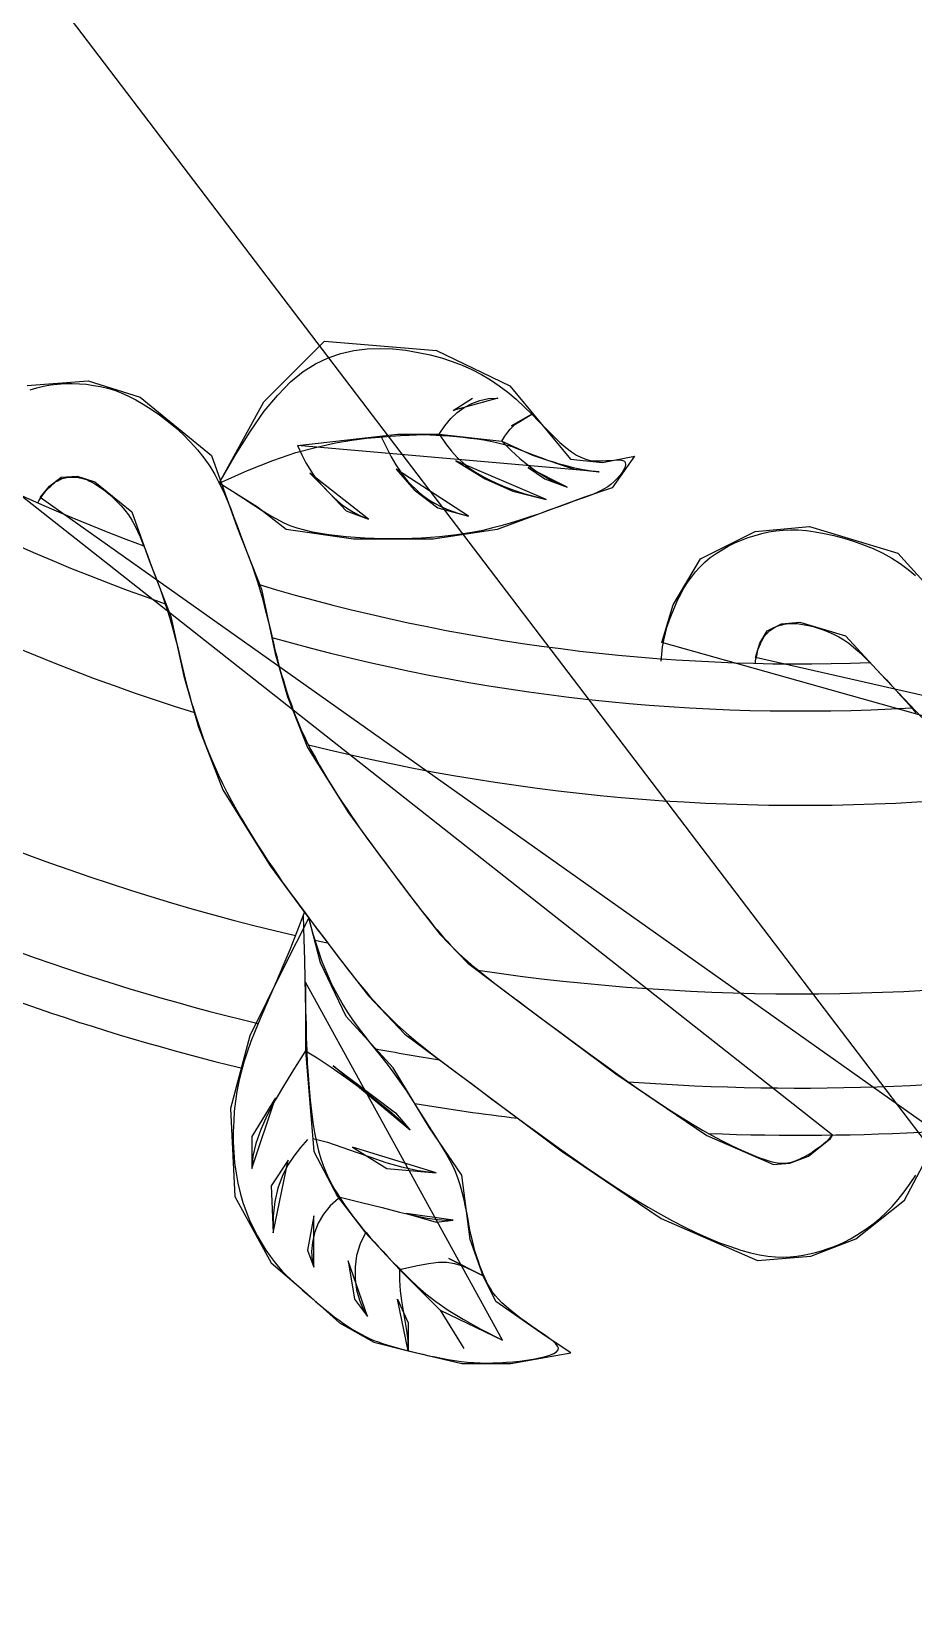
# Model space of a CAD drawing. Header units: metres. Extents: x -2293 to -1333, y 0 to 2180.
# Drawn here: x -1848 to -1806.8, y 1544.8 to 1618.2 of the extents above; entities that cross this region are included whole.
import ezdxf

# ---------------------------------------------------------------- set-up
doc = ezdxf.new("R2010")
doc.units = ezdxf.units.M
doc.layers.add('3', color=3, linetype='Continuous')

msp = doc.modelspace()

# ---------------------------------------------------------------- linework, layer by layer
at = {"layer": '3'}
msp.add_line((-2212.86, 2100), (-1412.86, 1050), dxfattribs=at)
for points in [[(-1839.24, 1597.08), (-1839.24, 1597.08), (-1838.49, 1598.4), (-1837.79, 1599.51), (-1837.14, 1600.43), (-1836.51, 1601.19), (-1835.92, 1601.8), (-1835.33, 1602.28), (-1834.75, 1602.65), (-1834.16, 1602.92), (-1833.57, 1603.13), (-1832.96, 1603.26), (-1832.34, 1603.34), (-1831.73, 1603.36), (-1831.13, 1603.34), (-1830.53, 1603.28), (-1829.96, 1603.18), (-1829.4, 1603.06), (-1828.87, 1602.92), (-1828.37, 1602.76), (-1827.9, 1602.58), (-1827.44, 1602.38), (-1827, 1602.15), (-1826.58, 1601.9), (-1826.17, 1601.62), (-1825.77, 1601.32), (-1825.38, 1600.99), (-1825.01, 1600.64), (-1824.65, 1600.29), (-1824.3, 1599.94), (-1823.96, 1599.59), (-1823.64, 1599.27), (-1823.34, 1598.98), (-1823.06, 1598.74), (-1822.8, 1598.54), (-1822.56, 1598.38), (-1822.33, 1598.27), (-1822.12, 1598.19), (-1821.92, 1598.14), (-1821.72, 1598.12), (-1821.53, 1598.11), (-1821.35, 1598.11), (-1821.16, 1598.13), (-1820.98, 1598.14), (-1820.81, 1598.15), (-1820.65, 1598.16), (-1820.52, 1598.16), (-1820.4, 1598.14), (-1820.32, 1598.1), (-1820.28, 1598.04), (-1820.27, 1597.95), (-1820.29, 1597.84), (-1820.35, 1597.72), (-1820.43, 1597.58), (-1820.54, 1597.43), (-1820.66, 1597.29), (-1820.8, 1597.15), (-1820.95, 1597.02), (-1821.1, 1596.91), (-1821.26, 1596.81), (-1821.44, 1596.71), (-1821.63, 1596.62), (-1821.85, 1596.53), (-1822.09, 1596.44), (-1822.37, 1596.34), (-1822.69, 1596.23), (-1823.04, 1596.1), (-1823.43, 1595.96), (-1823.85, 1595.81), (-1824.29, 1595.65), (-1824.74, 1595.5), (-1825.2, 1595.35), (-1825.65, 1595.21), (-1826.09, 1595.08), (-1826.53, 1594.97), (-1826.94, 1594.87), (-1827.35, 1594.79), (-1827.75, 1594.72), (-1828.16, 1594.66), (-1828.56, 1594.61), (-1828.96, 1594.57), (-1829.38, 1594.54), (-1829.8, 1594.51), (-1830.24, 1594.49), (-1830.68, 1594.48), (-1831.12, 1594.48), (-1831.57, 1594.48), (-1832.01, 1594.49), (-1832.45, 1594.51), (-1832.88, 1594.54), (-1833.31, 1594.57), (-1833.72, 1594.61), (-1834.12, 1594.66), (-1834.51, 1594.72), (-1834.89, 1594.79), (-1835.25, 1594.88), (-1835.6, 1594.98), (-1835.93, 1595.09), (-1836.25, 1595.23), (-1836.56, 1595.39), (-1836.88, 1595.57), (-1837.24, 1595.79), (-1837.64, 1596.05), (-1838.09, 1596.34), (-1838.62, 1596.69), (-1839.24, 1597.08), (-1837.16, 1600.87), (-1834.33, 1603.71), (-1829.1, 1603.26), (-1825.67, 1601.62), (-1822.84, 1598.19), (-1821.35, 1598.04), (-1819.85, 1598.34), (-1820.9, 1596.85), (-1822.24, 1596.4), (-1826.27, 1594.91), (-1829.25, 1594.46), (-1832.98, 1594.46), (-1836.12, 1594.91), (-1837.46, 1595.95), (-1839.24, 1597.08)], [(-1848.08, 1601.43), (-1847.77, 1601.52), (-1847.45, 1601.6), (-1847.12, 1601.66), (-1846.79, 1601.7), (-1846.45, 1601.72), (-1846.11, 1601.72), (-1845.77, 1601.71), (-1845.44, 1601.69), (-1845.11, 1601.64), (-1844.79, 1601.58), (-1844.47, 1601.51), (-1844.14, 1601.41), (-1843.82, 1601.29), (-1843.48, 1601.14), (-1843.14, 1600.97), (-1842.79, 1600.76), (-1842.42, 1600.53), (-1842.04, 1600.27), (-1841.67, 1599.98), (-1841.29, 1599.67), (-1840.93, 1599.34), (-1840.58, 1598.99), (-1840.26, 1598.63), (-1839.96, 1598.26), (-1839.69, 1597.87), (-1839.45, 1597.48), (-1839.24, 1597.08), (-1839.04, 1596.68), (-1838.87, 1596.28), (-1838.71, 1595.88), (-1838.56, 1595.48), (-1838.41, 1595.09), (-1838.26, 1594.7), (-1838.12, 1594.32), (-1837.98, 1593.95), (-1837.84, 1593.57), (-1837.71, 1593.21), (-1837.58, 1592.84), (-1837.46, 1592.47), (-1837.35, 1592.11), (-1837.24, 1591.74), (-1837.14, 1591.37), (-1837.05, 1591.01), (-1836.96, 1590.65), (-1836.87, 1590.29), (-1836.79, 1589.95), (-1836.71, 1589.61), (-1836.64, 1589.29), (-1836.56, 1588.98), (-1836.49, 1588.69), (-1836.41, 1588.4), (-1836.33, 1588.13), (-1836.25, 1587.86), (-1836.17, 1587.59), (-1836.08, 1587.32), (-1835.99, 1587.04), (-1835.89, 1586.77), (-1835.79, 1586.48), (-1835.68, 1586.2), (-1835.56, 1585.9), (-1835.43, 1585.59), (-1835.28, 1585.28), (-1835.13, 1584.96), (-1834.96, 1584.63), (-1834.77, 1584.28), (-1834.58, 1583.93), (-1834.37, 1583.58), (-1834.16, 1583.22), (-1833.94, 1582.87), (-1833.72, 1582.52), (-1833.5, 1582.19), (-1833.29, 1581.87), (-1833.08, 1581.56), (-1832.88, 1581.27), (-1832.69, 1580.99), (-1832.49, 1580.71), (-1832.3, 1580.45), (-1832.11, 1580.19), (-1831.92, 1579.93), (-1831.73, 1579.67), (-1831.53, 1579.41), (-1831.33, 1579.14), (-1831.13, 1578.88), (-1830.93, 1578.61), (-1830.74, 1578.35), (-1830.54, 1578.1), (-1830.36, 1577.85), (-1830.18, 1577.62), (-1830, 1577.39), (-1829.84, 1577.18), (-1829.68, 1576.97), (-1829.52, 1576.78), (-1829.37, 1576.58), (-1829.22, 1576.4), (-1829.07, 1576.22), (-1828.91, 1576.04), (-1828.76, 1575.86), (-1828.6, 1575.69), (-1828.44, 1575.51), (-1828.26, 1575.33), (-1828.08, 1575.15), (-1827.88, 1574.97), (-1827.67, 1574.78), (-1827.44, 1574.58), (-1827.19, 1574.37), (-1826.92, 1574.15), (-1826.63, 1573.92), (-1826.31, 1573.68), (-1825.98, 1573.42), (-1825.61, 1573.15), (-1825.22, 1572.86), (-1824.8, 1572.54), (-1824.36, 1572.21), (-1823.89, 1571.86), (-1823.39, 1571.49), (-1822.88, 1571.12), (-1822.36, 1570.73), (-1821.83, 1570.34), (-1821.29, 1569.95), (-1820.75, 1569.56), (-1820.21, 1569.18), (-1819.68, 1568.81), (-1819.15, 1568.45), (-1818.63, 1568.1), (-1818.12, 1567.76), (-1817.62, 1567.45), (-1817.14, 1567.15), (-1816.67, 1566.87), (-1816.22, 1566.62), (-1815.79, 1566.39), (-1815.38, 1566.19), (-1815, 1566), (-1814.64, 1565.85), (-1814.31, 1565.71), (-1814.02, 1565.59), (-1813.76, 1565.5), (-1813.53, 1565.43), (-1813.34, 1565.38), (-1813.17, 1565.35), (-1813.03, 1565.33), (-1812.9, 1565.33), (-1812.79, 1565.34), (-1812.69, 1565.35), (-1812.58, 1565.37), (-1812.48, 1565.4), (-1812.38, 1565.43), (-1812.27, 1565.47), (-1812.15, 1565.52), (-1812.03, 1565.58), (-1811.9, 1565.64), (-1811.76, 1565.72), (-1811.62, 1565.81), (-1811.46, 1565.92), (-1811.3, 1566.03), (-1811.14, 1566.15), (-1810.99, 1566.27), (-1810.86, 1566.38), (-1810.74, 1566.49), (-1810.66, 1566.58), (-1810.6, 1566.65), (-1851.38, 1598.74)], [(-1848.22, 1601.64), (-1845.37, 1601.85), (-1842.94, 1601.09), (-1839.6, 1598.36), (-1838.4, 1595.01), (-1837.27, 1592.12), (-1836.63, 1589.13), (-1836.05, 1587.1), (-1835.12, 1584.74), (-1833.21, 1581.69), (-1831.76, 1579.71), (-1830.09, 1577.5), (-1828.94, 1576.02), (-1827.64, 1574.67), (-1825.11, 1572.78), (-1820.73, 1569.5), (-1816.48, 1566.62), (-1813.36, 1565.27), (-1812.6, 1565.33), (-1811.73, 1565.66), (-1810.69, 1566.49), (-1810.6, 1566.65)], [(-1828.97, 1599.36), (-1828.97, 1599.36), (-1828.71, 1599.75), (-1828.43, 1600.09), (-1828.13, 1600.37), (-1827.8, 1600.61), (-1827.45, 1600.8), (-1827.07, 1600.93), (-1826.67, 1601.02), (-1826.24, 1601.04), (-1828.32, 1600.46), (-1827.41, 1601.04)], [(-1826.05, 1599.03), (-1826.05, 1599.03), (-1825.9, 1599.27), (-1825.77, 1599.45), (-1825.66, 1599.6), (-1825.53, 1599.72), (-1825.39, 1599.84), (-1825.2, 1599.96), (-1824.96, 1600.11), (-1824.65, 1600.29), (-1825.59, 1599.75), (-1824.65, 1600.29)], [(-1839.24, 1597.08), (-1839.24, 1597.08), (-1837.93, 1597.67), (-1836.74, 1598.14), (-1835.66, 1598.5), (-1834.69, 1598.76), (-1833.82, 1598.95), (-1833.05, 1599.08), (-1832.36, 1599.17), (-1831.76, 1599.23), (-1831.24, 1599.27), (-1830.78, 1599.3), (-1830.38, 1599.32), (-1830.03, 1599.33), (-1829.7, 1599.34), (-1829.4, 1599.33), (-1829.11, 1599.32), (-1828.81, 1599.3), (-1828.5, 1599.28), (-1828.17, 1599.25), (-1827.85, 1599.22), (-1827.52, 1599.18), (-1827.2, 1599.14), (-1826.88, 1599.09), (-1826.58, 1599.04), (-1826.3, 1598.98), (-1826.04, 1598.91), (-1825.8, 1598.85), (-1825.57, 1598.78), (-1825.35, 1598.7), (-1825.15, 1598.62), (-1824.94, 1598.54), (-1824.74, 1598.46), (-1824.53, 1598.38), (-1824.32, 1598.3), (-1824.1, 1598.22), (-1823.87, 1598.14), (-1823.64, 1598.07), (-1823.41, 1598), (-1823.17, 1597.93), (-1822.94, 1597.87), (-1822.71, 1597.81), (-1822.48, 1597.76), (-1822.26, 1597.72), (-1822.05, 1597.68), (-1821.87, 1597.65), (-1821.72, 1597.63), (-1821.61, 1597.62), (-1821.53, 1597.61), (-1821.5, 1597.6), (-1835.59, 1598.84), (-1830.92, 1599.36), (-1828.97, 1599.36), (-1826.05, 1599.03), (-1824.62, 1598.38), (-1822.67, 1597.73), (-1821.5, 1597.6), (-1821.5, 1597.6)], [(-1831.69, 1599.27), (-1831.69, 1599.27), (-1831.44, 1598.74), (-1831.21, 1598.3), (-1831, 1597.93), (-1830.8, 1597.63), (-1830.61, 1597.37), (-1830.43, 1597.16), (-1830.25, 1596.97), (-1830.07, 1596.79), (-1829.89, 1596.62), (-1829.68, 1596.46), (-1829.46, 1596.3), (-1829.19, 1596.14), (-1828.89, 1595.98), (-1828.53, 1595.83), (-1828.1, 1595.68), (-1827.61, 1595.53), (-1830.98, 1597.73), (-1830.14, 1596.76), (-1829.03, 1595.92), (-1827.61, 1595.53)], [(-1828.97, 1599.36), (-1828.97, 1599.36), (-1828.68, 1598.93), (-1828.4, 1598.57), (-1828.13, 1598.27), (-1827.86, 1598.02), (-1827.6, 1597.81), (-1827.35, 1597.64), (-1827.09, 1597.48), (-1826.84, 1597.34), (-1826.59, 1597.21), (-1826.33, 1597.09), (-1826.05, 1596.96), (-1825.74, 1596.84), (-1825.39, 1596.71), (-1824.98, 1596.58), (-1824.51, 1596.45), (-1823.97, 1596.31), (-1828.19, 1598.12), (-1826.83, 1597.28), (-1825.53, 1596.7), (-1823.97, 1596.31)], [(-1826.05, 1599.03), (-1826.05, 1599.03), (-1825.61, 1598.6), (-1825.2, 1598.23), (-1824.82, 1597.92), (-1824.45, 1597.64), (-1824.09, 1597.41), (-1823.74, 1597.22), (-1823.38, 1597.04), (-1823, 1596.89), (-1824.82, 1597.8), (-1824.04, 1597.28), (-1823, 1596.89)], [(-1835.59, 1598.84), (-1835.59, 1598.84), (-1835.38, 1598.39), (-1835.2, 1598.03), (-1835.02, 1597.73), (-1834.86, 1597.48), (-1834.71, 1597.28), (-1834.56, 1597.1), (-1834.41, 1596.94), (-1834.26, 1596.78), (-1834.1, 1596.61), (-1833.92, 1596.43), (-1833.72, 1596.25), (-1833.5, 1596.07), (-1833.25, 1595.89), (-1832.97, 1595.72), (-1832.65, 1595.55), (-1832.28, 1595.4), (-1835.01, 1597.54), (-1834.36, 1596.89), (-1833.32, 1595.79), (-1832.28, 1595.4)], [(-1847.71, 1596.16), (-1847.71, 1596.16), (-1847.67, 1596.25), (-1847.61, 1596.35), (-1847.55, 1596.44), (-1847.48, 1596.53), (-1847.41, 1596.62), (-1847.34, 1596.71), (-1847.26, 1596.79), (-1847.18, 1596.87), (-1847.11, 1596.94), (-1847.04, 1597.01), (-1846.96, 1597.07), (-1846.89, 1597.13), (-1846.82, 1597.17), (-1846.74, 1597.22), (-1846.67, 1597.25), (-1846.59, 1597.29), (-1846.51, 1597.31), (-1846.42, 1597.33), (-1846.33, 1597.35), (-1846.25, 1597.36), (-1846.15, 1597.36), (-1846.06, 1597.36), (-1845.97, 1597.36), (-1845.87, 1597.35), (-1845.77, 1597.33), (-1845.67, 1597.31), (-1845.56, 1597.28), (-1845.45, 1597.24), (-1845.33, 1597.19), (-1845.2, 1597.12), (-1845.06, 1597.05), (-1844.91, 1596.95), (-1844.74, 1596.84), (-1844.57, 1596.71), (-1844.38, 1596.56), (-1844.19, 1596.39), (-1844.01, 1596.21), (-1843.82, 1596.02), (-1843.65, 1595.81), (-1843.48, 1595.59), (-1843.33, 1595.35), (-1843.19, 1595.1), (-1843.06, 1594.84), (-1842.94, 1594.57), (-1842.82, 1594.29), (-1842.71, 1594), (-1842.59, 1593.71), (-1842.48, 1593.41), (-1842.37, 1593.1), (-1842.25, 1592.79), (-1842.13, 1592.47), (-1842.01, 1592.15), (-1841.89, 1591.82), (-1841.78, 1591.49), (-1841.67, 1591.16), (-1841.57, 1590.82), (-1841.47, 1590.49), (-1841.38, 1590.15), (-1841.29, 1589.8), (-1841.2, 1589.46), (-1841.12, 1589.13), (-1841.04, 1588.79), (-1840.96, 1588.46), (-1840.88, 1588.13), (-1840.8, 1587.81), (-1840.72, 1587.5), (-1840.64, 1587.19), (-1840.55, 1586.87), (-1840.45, 1586.56), (-1840.36, 1586.24), (-1840.25, 1585.92), (-1840.14, 1585.59), (-1840.02, 1585.26), (-1839.9, 1584.91), (-1839.76, 1584.56), (-1839.61, 1584.2), (-1839.45, 1583.83), (-1839.28, 1583.45), (-1839.09, 1583.06), (-1838.89, 1582.66), (-1838.67, 1582.25), (-1838.44, 1581.83), (-1838.2, 1581.42), (-1837.96, 1581), (-1837.7, 1580.6), (-1837.45, 1580.2), (-1837.21, 1579.82), (-1836.97, 1579.45), (-1836.73, 1579.11), (-1836.51, 1578.78), (-1836.3, 1578.47), (-1836.09, 1578.17), (-1835.88, 1577.89), (-1835.67, 1577.61), (-1835.47, 1577.33), (-1835.27, 1577.06), (-1835.06, 1576.78), (-1834.85, 1576.51), (-1834.65, 1576.23), (-1834.44, 1575.96), (-1834.24, 1575.69), (-1834.03, 1575.42), (-1833.84, 1575.17), (-1833.65, 1574.91), (-1833.46, 1574.67), (-1833.28, 1574.44), (-1833.1, 1574.21), (-1832.93, 1573.99), (-1832.75, 1573.77), (-1832.57, 1573.55), (-1832.39, 1573.34), (-1832.21, 1573.12), (-1832.02, 1572.91), (-1831.82, 1572.69), (-1831.61, 1572.46), (-1831.39, 1572.24), (-1831.16, 1572.01), (-1830.92, 1571.78), (-1830.66, 1571.54), (-1830.38, 1571.3), (-1830.09, 1571.06), (-1829.78, 1570.81), (-1829.45, 1570.54), (-1829.1, 1570.27), (-1828.73, 1569.99), (-1828.33, 1569.69), (-1827.92, 1569.38), (-1827.47, 1569.05), (-1827, 1568.7), (-1826.51, 1568.33), (-1826, 1567.95), (-1825.47, 1567.56), (-1824.93, 1567.16), (-1824.38, 1566.76), (-1823.81, 1566.35), (-1823.25, 1565.94), (-1822.67, 1565.54), (-1822.1, 1565.14), (-1821.52, 1564.74), (-1820.94, 1564.36), (-1820.37, 1563.98), (-1819.79, 1563.62), (-1819.21, 1563.28), (-1818.64, 1562.95), (-1818.07, 1562.64), (-1817.5, 1562.35), (-1816.95, 1562.08), (-1816.4, 1561.84), (-1815.88, 1561.62), (-1815.37, 1561.44), (-1814.89, 1561.28), (-1814.44, 1561.15), (-1814.02, 1561.06), (-1813.63, 1561), (-1813.26, 1560.96), (-1812.91, 1560.95), (-1812.58, 1560.96), (-1812.27, 1560.99), (-1811.97, 1561.04), (-1811.68, 1561.1), (-1811.4, 1561.16), (-1811.12, 1561.24), (-1810.85, 1561.33), (-1810.57, 1561.43), (-1810.3, 1561.54), (-1810.03, 1561.67), (-1809.76, 1561.81), (-1809.49, 1561.97), (-1809.22, 1562.14), (-1808.94, 1562.33), (-1808.66, 1562.54), (-1808.38, 1562.77), (-1808.1, 1563.03), (-1807.82, 1563.32), (-1807.54, 1563.64), (-1807.26, 1563.99), (-1806.98, 1564.38), (-1806.71, 1564.78)], [(-1805.81, 1566.83), (-1847.6, 1596.41), (-1847.17, 1596.94), (-1846.62, 1597.35), (-1845.88, 1597.4), (-1845.06, 1597.14), (-1843.33, 1595.73), (-1842.52, 1593.46), (-1841.5, 1590.85), (-1840.9, 1588.07), (-1840.22, 1585.69), (-1839.07, 1582.76), (-1836.86, 1579.22), (-1835.29, 1577.08), (-1833.58, 1574.82), (-1832.27, 1573.14), (-1830.57, 1571.36), (-1827.75, 1569.25), (-1823.28, 1565.91), (-1818.61, 1562.75), (-1814.1, 1560.79), (-1811.62, 1561), (-1809.52, 1561.8), (-1807.24, 1563.61), (-1805.79, 1566.34)], [(-1818.6, 1588.77), (-1818.6, 1588.77), (-1818.58, 1589.1), (-1818.54, 1589.43), (-1818.48, 1589.75), (-1818.41, 1590.07), (-1818.32, 1590.39), (-1818.21, 1590.7), (-1818.09, 1591.01), (-1817.97, 1591.31), (-1817.84, 1591.61), (-1817.69, 1591.89), (-1817.54, 1592.17), (-1817.37, 1592.44), (-1817.19, 1592.69), (-1817, 1592.94), (-1816.79, 1593.17), (-1816.56, 1593.39), (-1816.31, 1593.6), (-1816.04, 1593.8), (-1815.76, 1593.97), (-1815.47, 1594.14), (-1815.16, 1594.29), (-1814.85, 1594.42), (-1814.54, 1594.54), (-1814.22, 1594.64), (-1813.9, 1594.73), (-1813.58, 1594.8), (-1813.25, 1594.85), (-1812.91, 1594.88), (-1812.57, 1594.9), (-1812.2, 1594.89), (-1811.82, 1594.86), (-1811.41, 1594.81), (-1810.99, 1594.73), (-1810.54, 1594.63), (-1810.08, 1594.51), (-1809.62, 1594.37), (-1809.16, 1594.2), (-1808.7, 1594.02), (-1808.26, 1593.81), (-1807.84, 1593.57), (-1807.45, 1593.32), (-1807.07, 1593.05), (-1806.73, 1592.76)], [(-1768.63, 1575.61), (-1818.58, 1589.64), (-1818.05, 1591.39), (-1816.77, 1593.54), (-1814.22, 1594.82), (-1811.68, 1595.05), (-1807.55, 1593.81), (-1805.16, 1591.17)], [(-1764.27, 1577.6), (-1814.2, 1588.94), (-1814, 1589.6), (-1813.65, 1590.18), (-1812.99, 1590.51), (-1812.13, 1590.59), (-1809.99, 1589.95), (-1808.37, 1588.17), (-1806.43, 1586.14)], [(-1814.2, 1588.67), (-1814.2, 1588.67), (-1814.2, 1588.77), (-1814.18, 1588.88), (-1814.16, 1588.99), (-1814.13, 1589.1), (-1814.1, 1589.21), (-1814.07, 1589.32), (-1814.03, 1589.43), (-1813.99, 1589.53), (-1813.95, 1589.62), (-1813.9, 1589.71), (-1813.86, 1589.8), (-1813.81, 1589.88), (-1813.76, 1589.95), (-1813.71, 1590.02), (-1813.66, 1590.08), (-1813.6, 1590.14), (-1813.53, 1590.2), (-1813.46, 1590.25), (-1813.39, 1590.29), (-1813.31, 1590.34), (-1813.22, 1590.38), (-1813.14, 1590.41), (-1813.05, 1590.44), (-1812.95, 1590.47), (-1812.86, 1590.49), (-1812.76, 1590.51), (-1812.65, 1590.53), (-1812.53, 1590.53), (-1812.4, 1590.53), (-1812.25, 1590.52), (-1812.09, 1590.5), (-1811.91, 1590.47), (-1811.72, 1590.43), (-1811.5, 1590.38), (-1811.28, 1590.31), (-1811.04, 1590.23), (-1810.8, 1590.14), (-1810.56, 1590.03), (-1810.31, 1589.9), (-1810.08, 1589.76), (-1809.84, 1589.6), (-1809.62, 1589.42), (-1809.4, 1589.23), (-1809.18, 1589.03), (-1808.97, 1588.81), (-1808.75, 1588.59), (-1808.54, 1588.36), (-1808.32, 1588.13), (-1808.09, 1587.89), (-1807.86, 1587.64), (-1807.63, 1587.4), (-1807.4, 1587.14), (-1807.17, 1586.89), (-1806.94, 1586.63), (-1806.71, 1586.36)], [(-1835.27, 1577.06), (-1835.27, 1577.06), (-1835.62, 1576.13), (-1835.95, 1575.29), (-1836.27, 1574.53), (-1836.57, 1573.83), (-1836.85, 1573.19), (-1837.11, 1572.59), (-1837.35, 1572.04), (-1837.57, 1571.51), (-1837.77, 1571.01), (-1837.94, 1570.52), (-1838.09, 1570.05), (-1838.22, 1569.59), (-1838.33, 1569.14), (-1838.42, 1568.68), (-1838.49, 1568.23), (-1838.54, 1567.76), (-1838.57, 1567.29), (-1838.59, 1566.81), (-1838.59, 1566.32), (-1838.57, 1565.84), (-1838.53, 1565.35), (-1838.46, 1564.87), (-1838.38, 1564.4), (-1838.27, 1563.95), (-1838.14, 1563.5), (-1837.99, 1563.08), (-1837.83, 1562.67), (-1837.65, 1562.29), (-1837.46, 1561.93), (-1837.26, 1561.59), (-1837.07, 1561.28), (-1836.87, 1561), (-1836.68, 1560.74), (-1836.49, 1560.51), (-1836.3, 1560.3), (-1836.12, 1560.11), (-1835.93, 1559.93), (-1835.74, 1559.76), (-1835.55, 1559.59), (-1835.35, 1559.41), (-1835.15, 1559.24), (-1834.94, 1559.05), (-1834.73, 1558.87), (-1834.52, 1558.69), (-1834.3, 1558.51), (-1834.08, 1558.33), (-1833.87, 1558.16), (-1833.65, 1558), (-1833.44, 1557.85), (-1833.23, 1557.71), (-1833.03, 1557.58), (-1832.82, 1557.46), (-1832.62, 1557.35), (-1832.42, 1557.24), (-1832.22, 1557.15), (-1832.02, 1557.06), (-1831.82, 1556.99), (-1831.62, 1556.92), (-1831.41, 1556.85), (-1831.2, 1556.79), (-1830.98, 1556.73), (-1830.76, 1556.67), (-1830.52, 1556.61), (-1830.27, 1556.55), (-1830.01, 1556.48), (-1829.73, 1556.42), (-1829.45, 1556.35), (-1829.16, 1556.29), (-1828.86, 1556.23), (-1828.56, 1556.17), (-1828.25, 1556.12), (-1827.95, 1556.08), (-1827.65, 1556.05), (-1827.36, 1556.03), (-1827.06, 1556.01), (-1826.76, 1556), (-1826.46, 1556.01), (-1826.16, 1556.02), (-1825.85, 1556.04), (-1825.54, 1556.07), (-1825.21, 1556.1), (-1824.89, 1556.14), (-1824.58, 1556.19), (-1824.29, 1556.25), (-1824.03, 1556.31), (-1823.8, 1556.38), (-1823.62, 1556.45), (-1823.49, 1556.53), (-1823.42, 1556.62), (-1823.4, 1556.7), (-1823.44, 1556.8), (-1823.53, 1556.9), (-1823.65, 1557.02), (-1823.81, 1557.14), (-1823.99, 1557.27), (-1824.2, 1557.41), (-1824.43, 1557.57), (-1824.67, 1557.74), (-1824.91, 1557.91), (-1825.16, 1558.09), (-1825.4, 1558.27), (-1825.63, 1558.46), (-1825.84, 1558.64), (-1826.04, 1558.81), (-1826.2, 1558.99), (-1826.35, 1559.15), (-1826.48, 1559.32), (-1826.58, 1559.48), (-1826.68, 1559.65), (-1826.77, 1559.81), (-1826.84, 1559.99), (-1826.92, 1560.16), (-1826.99, 1560.35), (-1827.07, 1560.54), (-1827.14, 1560.75), (-1827.22, 1560.97), (-1827.29, 1561.2), (-1827.36, 1561.45), (-1827.42, 1561.71), (-1827.49, 1562), (-1827.55, 1562.3), (-1827.61, 1562.62), (-1827.67, 1562.95), (-1827.74, 1563.29), (-1827.81, 1563.63), (-1827.9, 1563.98), (-1827.99, 1564.32), (-1828.1, 1564.65), (-1828.23, 1564.97), (-1828.37, 1565.27), (-1828.53, 1565.58), (-1828.7, 1565.87), (-1828.88, 1566.17), (-1829.06, 1566.47), (-1829.26, 1566.77), (-1829.45, 1567.08), (-1829.66, 1567.4), (-1829.86, 1567.72), (-1830.07, 1568.05), (-1830.28, 1568.38), (-1830.5, 1568.72), (-1830.73, 1569.05), (-1830.96, 1569.38), (-1831.2, 1569.71), (-1831.45, 1570.03), (-1831.7, 1570.35), (-1831.96, 1570.67), (-1832.22, 1571), (-1832.48, 1571.33), (-1832.74, 1571.67), (-1833, 1572.03), (-1833.25, 1572.4), (-1833.5, 1572.8), (-1833.74, 1573.22), (-1833.98, 1573.68), (-1834.2, 1574.19), (-1834.43, 1574.74), (-1834.64, 1575.35), (-1834.86, 1576.03), (-1835.06, 1576.78), (-1836.22, 1574.48), (-1837.82, 1571.28), (-1838.72, 1567.88), (-1838.52, 1563.78), (-1836.82, 1560.68), (-1835.42, 1559.48), (-1833.62, 1557.88), (-1832.02, 1556.98), (-1830.42, 1556.58), (-1827.92, 1555.98), (-1825.62, 1555.98), (-1822.82, 1556.48), (-1824.02, 1557.28), (-1826.32, 1558.88), (-1826.92, 1560.08), (-1827.52, 1561.78), (-1827.92, 1564.78), (-1829.42, 1566.98), (-1831.12, 1569.78), (-1833.32, 1572.18), (-1834.52, 1574.68), (-1835.06, 1576.78)], [(-1835.33, 1576.88), (-1835.33, 1576.88), (-1835.3, 1575.79), (-1835.27, 1574.81), (-1835.24, 1573.95), (-1835.23, 1573.17), (-1835.21, 1572.46), (-1835.19, 1571.81), (-1835.18, 1571.19), (-1835.15, 1570.59), (-1835.13, 1570), (-1835.09, 1569.42), (-1835.05, 1568.84), (-1835, 1568.28), (-1834.94, 1567.75), (-1834.87, 1567.24), (-1834.79, 1566.76), (-1834.7, 1566.31), (-1834.61, 1565.91), (-1834.5, 1565.54), (-1834.38, 1565.2), (-1834.25, 1564.89), (-1834.12, 1564.61), (-1833.98, 1564.34), (-1833.84, 1564.09), (-1833.69, 1563.85), (-1833.54, 1563.61), (-1833.38, 1563.38), (-1833.22, 1563.16), (-1833.06, 1562.94), (-1832.89, 1562.72), (-1832.72, 1562.51), (-1832.55, 1562.29), (-1832.37, 1562.08), (-1832.19, 1561.87), (-1832, 1561.65), (-1831.8, 1561.43), (-1831.59, 1561.21), (-1831.37, 1560.97), (-1831.13, 1560.72), (-1830.88, 1560.46), (-1830.61, 1560.19), (-1830.32, 1559.9), (-1829.99, 1559.58), (-1829.6, 1559.24), (-1829.13, 1558.88), (-1828.55, 1558.48), (-1827.86, 1558.05), (-1827.02, 1557.59), (-1826.02, 1557.08), (-1835.22, 1573.78), (-1835.22, 1570.58), (-1834.82, 1565.88), (-1833.72, 1563.78), (-1832.42, 1562.08), (-1830.82, 1560.38), (-1828.92, 1558.48), (-1826.02, 1557.08)], [(-1835.22, 1570.58), (-1835.22, 1570.58), (-1835.73, 1569.77), (-1836.2, 1569), (-1836.63, 1568.27), (-1837, 1567.57), (-1837.3, 1566.9), (-1837.53, 1566.26), (-1837.67, 1565.66), (-1837.72, 1565.08), (-1836.62, 1568.38), (-1837.72, 1566.58), (-1837.72, 1565.08)], [(-1835.22, 1570.58), (-1835.22, 1570.58), (-1834.67, 1570.25), (-1834.01, 1569.82), (-1833.28, 1569.31), (-1832.55, 1568.77), (-1831.84, 1568.22), (-1831.2, 1567.7), (-1830.68, 1567.24), (-1830.32, 1566.88), (-1833.92, 1569.88), (-1831.02, 1567.68), (-1830.32, 1566.88)], [(-1835.12, 1566.44), (-1835.12, 1566.44), (-1835.45, 1566.07), (-1835.76, 1565.66), (-1836.05, 1565.22), (-1836.3, 1564.72), (-1836.5, 1564.17), (-1836.64, 1563.55), (-1836.72, 1562.86), (-1836.72, 1562.08), (-1836.02, 1565.48), (-1836.82, 1564.28), (-1836.72, 1562.08)], [(-1834.87, 1566.49), (-1834.87, 1566.49), (-1834.19, 1566.31), (-1833.52, 1566.09), (-1832.85, 1565.85), (-1832.16, 1565.61), (-1831.46, 1565.37), (-1830.73, 1565.16), (-1829.95, 1564.99), (-1829.12, 1564.88), (-1833.02, 1566.08), (-1831.42, 1565.08), (-1829.12, 1564.88)], [(-1833.72, 1563.78), (-1833.72, 1563.78), (-1832.6, 1563.5), (-1831.64, 1563.26), (-1830.82, 1563.05), (-1830.12, 1562.89), (-1829.54, 1562.77), (-1829.05, 1562.7), (-1828.65, 1562.67), (-1828.32, 1562.68), (-1830.52, 1562.98), (-1829.12, 1562.58), (-1828.32, 1562.68)], [(-1833.67, 1563.68), (-1833.67, 1563.68), (-1834.06, 1563.35), (-1834.38, 1562.95), (-1834.62, 1562.53), (-1834.79, 1562.08), (-1834.89, 1561.63), (-1834.93, 1561.21), (-1834.9, 1560.81), (-1834.82, 1560.48), (-1834.82, 1562.88), (-1835.12, 1561.28), (-1834.82, 1560.48)], [(-1832.42, 1562.08), (-1832.42, 1562.08), (-1832.67, 1561.57), (-1832.83, 1561.03), (-1832.9, 1560.49), (-1832.9, 1559.94), (-1832.83, 1559.42), (-1832.7, 1558.94), (-1832.53, 1558.52), (-1832.32, 1558.18), (-1833.22, 1560.78), (-1832.92, 1558.98), (-1832.32, 1558.18)], [(-1830.82, 1560.38), (-1830.82, 1560.38), (-1830.06, 1560.54), (-1829.47, 1560.66), (-1829, 1560.72), (-1828.61, 1560.72), (-1828.25, 1560.66), (-1827.88, 1560.54), (-1827.45, 1560.34), (-1826.92, 1560.08), (-1828.52, 1560.88), (-1826.92, 1560.08)], [(-1830.82, 1560.38), (-1830.82, 1560.38), (-1830.83, 1559.87), (-1830.8, 1559.38), (-1830.74, 1558.91), (-1830.66, 1558.44), (-1830.57, 1557.99), (-1830.5, 1557.53), (-1830.44, 1557.06), (-1830.42, 1556.58), (-1830.92, 1558.98), (-1830.42, 1557.88), (-1830.42, 1556.58)], [(-1828.92, 1558.48), (-1827.82, 1556.68)]]:
    msp.add_lwpolyline(points, dxfattribs=at)
for radius, start, end in [(88, 230.79, 249.63), (90.2, 231.64, 250.82), (94.6, 233.46, 252.61), (88, 253.29, 272.13), (90.2, 254.14, 273.32), (103.4, 239.14, 256.83), (94.6, 255.96, 275.11), (107.8, 243.23, 256.43), (110, 245.27, 256.31), (103.4, 257.35, 257.68), (103.4, 261.64, 279.33), (107.8, 259.39, 261.02), (107.8, 265.73, 278.93), (110, 260.59, 263.12), (110, 267.77, 278.81)]:
    msp.add_arc((-1812.13, 1676.64), radius, start, end, dxfattribs=at)

doc.saveas('drawing.dxf')
